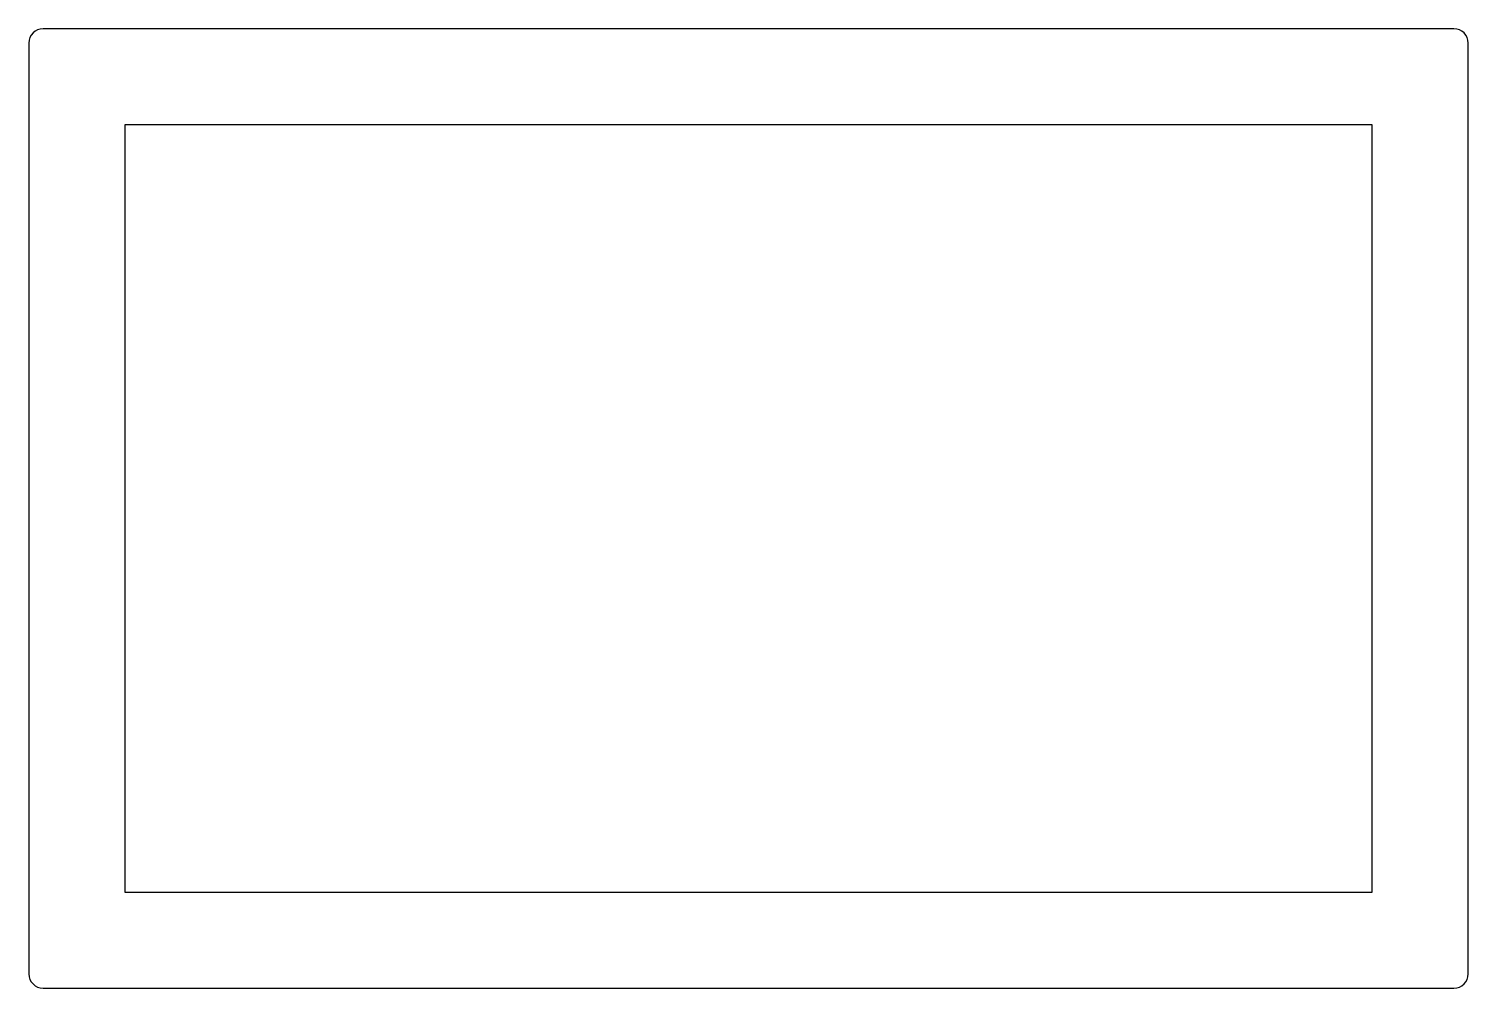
# Model space of a CAD drawing. Extents: x 694.5 to 724.5, y -24.7 to -4.7.
import ezdxf

# ---------------------------------------------------------------- set-up
doc = ezdxf.new("R2010")
doc.units = 0
doc.header["$LTSCALE"] = 15
doc.layers.get('0').update_dxf_attribs({"linetype": 'CONTINUOUS'})

msp = doc.modelspace()

# ---------------------------------------------------------------- linework, layer by layer
at = {"color": 0}
for p, q in [((724.219, -4.735), (694.819, -4.735)), ((694.519, -5.035), (694.519, -24.435)), ((724.519, -24.435), (724.519, -5.035)), ((722.519, -6.735), (696.519, -6.735)), ((696.519, -6.735), (696.519, -22.735)), ((722.519, -22.735), (722.519, -6.735)), ((696.519, -22.735), (722.519, -22.735)), ((694.819, -24.735), (724.219, -24.735))]:
    msp.add_line(p, q, dxfattribs=at)
for centre, start, end in [((694.819, -5.035), 90, 180), ((724.219, -5.035), 360, 90), ((694.819, -24.435), 180, 270), ((724.219, -24.435), 270, 0)]:
    msp.add_arc(centre, 0.3, start, end, dxfattribs=at)

doc.saveas('drawing.dxf')
